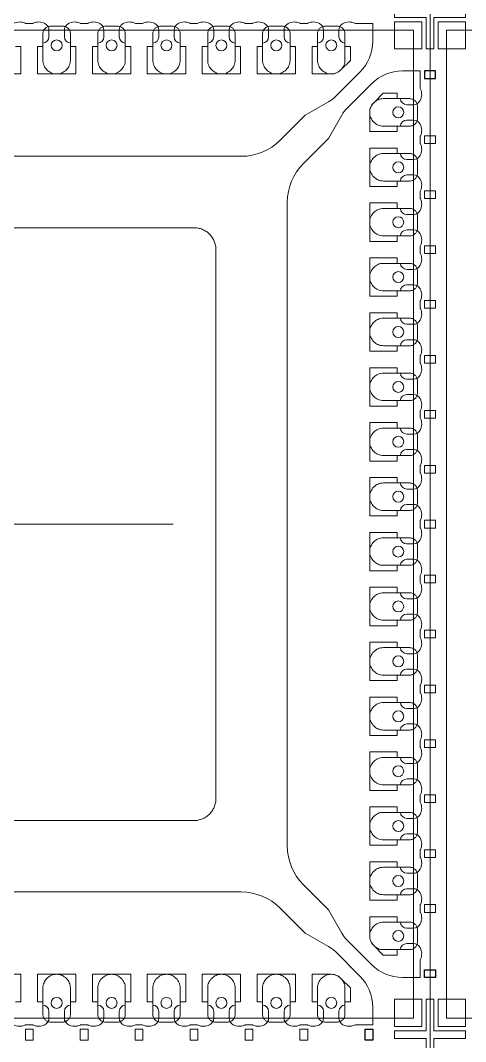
# Model space of a CAD drawing. Extents: x 0.5 to 10.25, y 0.33 to 6.92.
# Drawn here: x 2.3853 to 2.588, y 3.7789 to 4.2439 of the extents above; entities that cross this region are included whole.
import ezdxf

# ---------------------------------------------------------------- set-up
doc = ezdxf.new("R2010")
doc.units = 0
doc.header["$LTSCALE"] = 0.006
doc.header["$MEASUREMENT"] = 0
doc.linetypes.add('CENTER', pattern=[2, 1.25, -0.25, 0.25, -0.25])
doc.linetypes.add('HIDDEN', pattern=[0.375, 0.25, -0.125])
doc.layers.get('0').update_dxf_attribs({"linetype": 'CONTINUOUS'})
doc.layers.add('1D', color=7, linetype='CONTINUOUS')
doc.layers.add('3D', color=7, linetype='CONTINUOUS')

msp = doc.modelspace()

# ---------------------------------------------------------------- linework, layer by layer
at = {"color": 0, "lineweight": 13}
msp.add_line((2.570039, 3.79817), (2.573584, 3.79817), dxfattribs=at)
for points in [[(2.382166, 4.242542, -0.2394069), (2.387449, 4.242645, 0.113095), (2.387885, 4.242545), (2.390739, 4.242545, 0.113095), (2.391174, 4.242645, -0.2394069), (2.396457, 4.242542, -0.2771149), (2.398312, 4.239453), (2.398312, 4.236427, -0.3991371), (2.395562, 4.233531), (2.395562, 4.232027), (2.393062, 4.232027), (2.393062, 4.219545), (2.410562, 4.219545), (2.410562, 4.232027), (2.408062, 4.232027), (2.408062, 4.233531, -0.3991371), (2.405312, 4.236427), (2.405312, 4.239453, -0.2771149), (2.407166, 4.242542, -0.2394069), (2.412449, 4.242645, 0.113095), (2.412885, 4.242545), (2.415739, 4.242545, 0.113095), (2.416174, 4.242645, -0.2394069), (2.421457, 4.242542, -0.2771149), (2.423312, 4.239453), (2.423312, 4.236427, -0.3991371), (2.420562, 4.233531), (2.420562, 4.232027), (2.418062, 4.232027), (2.418062, 4.219545), (2.435562, 4.219545), (2.435562, 4.232027), (2.433062, 4.232027), (2.433062, 4.233531, -0.3991371), (2.430312, 4.236427), (2.430312, 4.239453, -0.2771149), (2.432166, 4.242542, -0.2394069), (2.437449, 4.242645, 0.113095), (2.437885, 4.242545), (2.440739, 4.242545, 0.113095), (2.441174, 4.242645, -0.2394069), (2.446457, 4.242542, -0.2771149), (2.448312, 4.239453), (2.448312, 4.236427, -0.3991371), (2.445562, 4.233531), (2.445562, 4.232027), (2.443062, 4.232027), (2.443062, 4.219545), (2.460562, 4.219545), (2.460562, 4.232027), (2.458062, 4.232027), (2.458062, 4.233531, -0.3991371), (2.455312, 4.236427), (2.455312, 4.239453, -0.2771149), (2.457166, 4.242542, -0.2394069), (2.462449, 4.242645, 0.113095), (2.462885, 4.242545), (2.465739, 4.242545, 0.113095), (2.466174, 4.242645, -0.2394069), (2.471457, 4.242542, -0.2771149), (2.473312, 4.239453), (2.473312, 4.236427, -0.3991371), (2.470562, 4.233531), (2.470562, 4.232027), (2.468062, 4.232027), (2.468062, 4.219545), (2.485562, 4.219545), (2.485562, 4.232027), (2.483062, 4.232027), (2.483062, 4.233531, -0.3991371), (2.480312, 4.236427), (2.480312, 4.239453, -0.2771149), (2.482166, 4.242542, -0.2394069), (2.487449, 4.242645, 0.113095), (2.487885, 4.242545), (2.490739, 4.242545, 0.113095), (2.491174, 4.242645, -0.2394069), (2.496457, 4.242542, -0.2771149), (2.498312, 4.239453), (2.498312, 4.236427, -0.3991371), (2.495562, 4.233531), (2.495562, 4.232027), (2.493062, 4.232027), (2.493062, 4.219545), (2.510562, 4.219545), (2.510562, 4.232027), (2.508062, 4.232027), (2.508062, 4.233531, -0.3991371), (2.505312, 4.236427), (2.505312, 4.239453, -0.2771149), (2.507166, 4.242542, -0.2394069), (2.512449, 4.242645, 0.113095), (2.512885, 4.242545), (2.515739, 4.242545, 0.113095), (2.516174, 4.242645, -0.2394069), (2.521457, 4.242542, -0.2771149), (2.523312, 4.239453), (2.523312, 4.236427, -0.3991371), (2.520562, 4.233531), (2.520562, 4.232027), (2.518062, 4.232027), (2.518062, 4.219545), (2.526834, 4.219545, 0.2015828), (2.531231, 4.221376), (2.535562, 4.225706), (2.535562, 4.232027), (2.533062, 4.232027), (2.533062, 4.233531, -0.3991371), (2.530312, 4.236427), (2.530312, 4.239453, -0.2771149), (2.532166, 4.242542, -0.239407), (2.537449, 4.242645, 0.113095), (2.537885, 4.242545), (2.545709, 4.242545), (2.545709, 4.234508, -0.1989123), (2.539851, 4.220365), (2.528709, 4.209224, -0.0666615), (2.525545, 4.206807), (2.514915, 4.200732), (2.50355, 4.189367, -0.1989124), (2.485872, 4.182045), (2.192751, 4.182045, -0.1989124)], [(2.382166, 3.786548, 0.2394069), (2.387449, 3.786445, -0.113095), (2.387885, 3.786545), (2.390739, 3.786545, -0.113095), (2.391174, 3.786445, 0.2394069), (2.396457, 3.786548, 0.2771149), (2.398312, 3.789637), (2.398312, 3.792663, 0.3991371), (2.395562, 3.795559), (2.395562, 3.797063), (2.393062, 3.797063), (2.393062, 3.809545), (2.410562, 3.809545), (2.410562, 3.797063), (2.408062, 3.797063), (2.408062, 3.795559, 0.3991371), (2.405312, 3.792663), (2.405312, 3.789637, 0.2771149), (2.407166, 3.786548, 0.2394069), (2.412449, 3.786445, -0.113095), (2.412885, 3.786545), (2.415739, 3.786545, -0.113095), (2.416174, 3.786445, 0.2394069), (2.421457, 3.786548, 0.2771149), (2.423312, 3.789637), (2.423312, 3.792663, 0.3991371), (2.420562, 3.795559), (2.420562, 3.797063), (2.418062, 3.797063), (2.418062, 3.809545), (2.435562, 3.809545), (2.435562, 3.797063), (2.433062, 3.797063), (2.433062, 3.795559, 0.3991371), (2.430312, 3.792663), (2.430312, 3.789637, 0.2771149), (2.432166, 3.786548, 0.2394069), (2.437449, 3.786445, -0.113095), (2.437885, 3.786545), (2.440739, 3.786545, -0.113095), (2.441174, 3.786445, 0.2394069), (2.446457, 3.786548, 0.2771149), (2.448312, 3.789637), (2.448312, 3.792663, 0.3991371), (2.445562, 3.795559), (2.445562, 3.797063), (2.443062, 3.797063), (2.443062, 3.809545), (2.460562, 3.809545), (2.460562, 3.797063), (2.458062, 3.797063), (2.458062, 3.795559, 0.3991371), (2.455312, 3.792663), (2.455312, 3.789637, 0.2771149), (2.457166, 3.786548, 0.2394069), (2.462449, 3.786445, -0.113095), (2.462885, 3.786545), (2.465739, 3.786545, -0.113095), (2.466174, 3.786445, 0.2394069), (2.471457, 3.786548, 0.2771149), (2.473312, 3.789637), (2.473312, 3.792663, 0.3991371), (2.470562, 3.795559), (2.470562, 3.797063), (2.468062, 3.797063), (2.468062, 3.809545), (2.485562, 3.809545), (2.485562, 3.797063), (2.483062, 3.797063), (2.483062, 3.795559, 0.3991371), (2.480312, 3.792663), (2.480312, 3.789637, 0.2771149), (2.482166, 3.786548, 0.2394069), (2.487449, 3.786445, -0.113095), (2.487885, 3.786545), (2.490739, 3.786545, -0.113095), (2.491174, 3.786445, 0.2394069), (2.496457, 3.786548, 0.2771149), (2.498312, 3.789637), (2.498312, 3.792663, 0.3991371), (2.495562, 3.795559), (2.495562, 3.797063), (2.493062, 3.797063), (2.493062, 3.809545), (2.510562, 3.809545), (2.510562, 3.797063), (2.508062, 3.797063), (2.508062, 3.795559, 0.3991371), (2.505312, 3.792663), (2.505312, 3.789637, 0.2771149), (2.507166, 3.786548, 0.2394069), (2.512449, 3.786445, -0.113095), (2.512885, 3.786545), (2.515739, 3.786545, -0.113095), (2.516174, 3.786445, 0.2394069), (2.521457, 3.786548, 0.2771149), (2.523312, 3.789637), (2.523312, 3.792663, 0.3991371), (2.520562, 3.795559), (2.520562, 3.797063), (2.518062, 3.797063), (2.518062, 3.809545), (2.526834, 3.809545, -0.2015828), (2.531231, 3.807714), (2.535562, 3.803384), (2.535562, 3.797063), (2.533062, 3.797063), (2.533062, 3.795559, 0.3991371), (2.530312, 3.792663), (2.530312, 3.789637, 0.2771149), (2.532166, 3.786548, 0.239407), (2.537449, 3.786445, -0.113095), (2.537885, 3.786545), (2.545709, 3.786545), (2.545709, 3.794582, 0.1989123), (2.539851, 3.808724), (2.528709, 3.819866, 0.0666615), (2.525545, 3.822283), (2.514915, 3.828358), (2.50355, 3.839723, 0.1989124), (2.485872, 3.847045), (2.192751, 3.847045, 0.1989124)]]:
    msp.add_lwpolyline(points, format="xyb", dxfattribs=at)
for points in [[(2.568062, 4.243295), (2.555687, 4.243295), (2.555687, 4.23092), (2.568062, 4.23092)], [(2.575562, 4.243295), (2.587937, 4.243295), (2.587937, 4.23092), (2.575562, 4.23092)], [(2.568062, 3.79817), (2.555687, 3.79817), (2.555687, 3.785795), (2.568062, 3.785795)], [(2.575562, 3.79817), (2.587937, 3.79817), (2.587937, 3.785795), (2.575562, 3.785795)]]:
    msp.add_lwpolyline(points, close=True, dxfattribs=at)
for points in [[(2.368062, 4.219545), (2.385562, 4.219545), (2.385562, 4.232027), (2.383062, 4.232027)], [(2.368062, 3.809545), (2.385562, 3.809545), (2.385562, 3.797063), (2.383062, 3.797063)]]:
    msp.add_lwpolyline(points, dxfattribs=at)
msp.add_lwpolyline([(2.531573, 3.828312), (2.525499, 3.838942), (2.514134, 3.850307, -0.1989124), (2.506812, 3.867985), (2.506812, 4.161105, -0.1989124), (2.514134, 4.178783), (2.525499, 4.190148), (2.531573, 4.200778, -0.0666615), (2.53399, 4.203943), (2.545132, 4.215084, -0.1989123), (2.559274, 4.220942), (2.567312, 4.220942), (2.567312, 4.213118, 0.113095), (2.567411, 4.212682, -0.239407), (2.567308, 4.207399, -0.2771149), (2.564219, 4.205545), (2.561194, 4.205545, -0.3991371), (2.558298, 4.208295), (2.556794, 4.208295), (2.556794, 4.210795), (2.550473, 4.210795), (2.546142, 4.206464, 0.2015828), (2.544312, 4.202067), (2.544312, 4.193295), (2.556794, 4.193295), (2.556794, 4.195795), (2.558298, 4.195795, -0.3991371), (2.561194, 4.198545), (2.564219, 4.198545, -0.2771149), (2.567308, 4.19669, -0.2394069), (2.567411, 4.191407, 0.113095), (2.567312, 4.190972), (2.567312, 4.188118, 0.113095), (2.567411, 4.187682, -0.2394069), (2.567308, 4.182399, -0.2771149), (2.564219, 4.180545), (2.561194, 4.180545, -0.3991371), (2.558298, 4.183295), (2.556794, 4.183295), (2.556794, 4.185795), (2.544312, 4.185795), (2.544312, 4.168295), (2.556794, 4.168295), (2.556794, 4.170795), (2.558298, 4.170795, -0.3991371), (2.561194, 4.173545), (2.564219, 4.173545, -0.2771149), (2.567308, 4.17169, -0.2394069), (2.567411, 4.166407, 0.113095), (2.567312, 4.165972), (2.567312, 4.163118, 0.113095), (2.567411, 4.162682, -0.2394069), (2.567308, 4.157399, -0.2771149), (2.564219, 4.155545), (2.561194, 4.155545, -0.3991371), (2.558298, 4.158295), (2.556794, 4.158295), (2.556794, 4.160795), (2.544312, 4.160795), (2.544312, 4.143295), (2.556794, 4.143295), (2.556794, 4.145795), (2.558298, 4.145795, -0.3991371), (2.561194, 4.148545), (2.564219, 4.148545, -0.2771149), (2.567308, 4.14669, -0.2394069), (2.567411, 4.141407, 0.113095), (2.567312, 4.140972), (2.567312, 4.138118, 0.113095), (2.567411, 4.137682, -0.2394069), (2.567308, 4.132399, -0.2771149), (2.564219, 4.130545), (2.561194, 4.130545, -0.3991371), (2.558298, 4.133295), (2.556794, 4.133295), (2.556794, 4.135795), (2.544312, 4.135795), (2.544312, 4.118295), (2.556794, 4.118295), (2.556794, 4.120795), (2.558298, 4.120795, -0.3991371), (2.561194, 4.123545), (2.564219, 4.123545, -0.2771149), (2.567308, 4.12169, -0.2394069), (2.567411, 4.116407, 0.113095), (2.567312, 4.115972), (2.567312, 4.113118, 0.113095), (2.567411, 4.112682, -0.2394069), (2.567308, 4.107399, -0.2771149), (2.564219, 4.105545), (2.561194, 4.105545, -0.3991371), (2.558298, 4.108295), (2.556794, 4.108295), (2.556794, 4.110795), (2.544312, 4.110795), (2.544312, 4.093295), (2.556794, 4.093295), (2.556794, 4.095795), (2.558298, 4.095795, -0.3991371), (2.561194, 4.098545), (2.564219, 4.098545, -0.2771149), (2.567308, 4.09669, -0.2394069), (2.567411, 4.091407, 0.113095), (2.567312, 4.090972), (2.567312, 4.088118, 0.113095), (2.567411, 4.087682, -0.2394069), (2.567308, 4.082399, -0.2771149), (2.564219, 4.080545), (2.561194, 4.080545, -0.3991371), (2.558298, 4.083295), (2.556794, 4.083295), (2.556794, 4.085795), (2.544312, 4.085795), (2.544312, 4.068295), (2.556794, 4.068295), (2.556794, 4.070795), (2.558298, 4.070795, -0.3991371), (2.561194, 4.073545), (2.564219, 4.073545, -0.2771149), (2.567308, 4.07169, -0.2394069), (2.567411, 4.066407, 0.113095), (2.567312, 4.065972), (2.567312, 4.063118, 0.113095), (2.567411, 4.062682, -0.2394069), (2.567308, 4.057399, -0.2771149), (2.564219, 4.055545), (2.561194, 4.055545, -0.3991371), (2.558298, 4.058295), (2.556794, 4.058295), (2.556794, 4.060795), (2.544312, 4.060795), (2.544312, 4.043295), (2.556794, 4.043295), (2.556794, 4.045795), (2.558298, 4.045795, -0.3991371), (2.561194, 4.048545), (2.564219, 4.048545, -0.2771149), (2.567308, 4.04669, -0.2394069), (2.567411, 4.041407, 0.113095), (2.567312, 4.040972), (2.567312, 4.038118, 0.113095), (2.567411, 4.037682, -0.2394069), (2.567308, 4.032399, -0.2771149), (2.564219, 4.030545), (2.561194, 4.030545, -0.3991371), (2.558298, 4.033295), (2.556794, 4.033295), (2.556794, 4.035795), (2.544312, 4.035795), (2.544312, 4.018295), (2.556794, 4.018295), (2.556794, 4.020795), (2.558298, 4.020795, -0.3991371), (2.561194, 4.023545), (2.564219, 4.023545, -0.2771149), (2.567308, 4.02169, -0.2394069), (2.567411, 4.016407, 0.113095), (2.567312, 4.015972), (2.567312, 4.013118, 0.113095), (2.567411, 4.012682, -0.2394069), (2.567308, 4.007399, -0.2771149), (2.564219, 4.005545), (2.561194, 4.005545, -0.3991371), (2.558298, 4.008295), (2.556794, 4.008295), (2.556794, 4.010795), (2.544312, 4.010795), (2.544312, 3.993295), (2.556794, 3.993295), (2.556794, 3.995795), (2.558298, 3.995795, -0.3991371), (2.561194, 3.998545), (2.564219, 3.998545, -0.2771149), (2.567308, 3.99669, -0.2394069), (2.567411, 3.991407, 0.113095), (2.567312, 3.990972), (2.567312, 3.988118, 0.113095), (2.567411, 3.987682, -0.2394069), (2.567308, 3.982399, -0.2771149), (2.564219, 3.980545), (2.561194, 3.980545, -0.3991371), (2.558298, 3.983295), (2.556794, 3.983295), (2.556794, 3.985795), (2.544312, 3.985795), (2.544312, 3.968295), (2.556794, 3.968295), (2.556794, 3.970795), (2.558298, 3.970795, -0.3991371), (2.561194, 3.973545), (2.564219, 3.973545, -0.2771149), (2.567308, 3.97169, -0.2394069), (2.567411, 3.966407, 0.113095), (2.567312, 3.965972), (2.567312, 3.963118, 0.113095), (2.567411, 3.962682, -0.2394069), (2.567308, 3.957399, -0.2771149), (2.564219, 3.955545), (2.561194, 3.955545, -0.3991371), (2.558298, 3.958295), (2.556794, 3.958295), (2.556794, 3.960795), (2.544312, 3.960795), (2.544312, 3.943295), (2.556794, 3.943295), (2.556794, 3.945795), (2.558298, 3.945795, -0.3991371), (2.561194, 3.948545), (2.564219, 3.948545, -0.2771149), (2.567308, 3.94669, -0.2394069), (2.567411, 3.941407, 0.113095), (2.567312, 3.940972), (2.567312, 3.938118, 0.113095), (2.567411, 3.937682, -0.2394069), (2.567308, 3.932399, -0.2771149), (2.564219, 3.930545), (2.561194, 3.930545, -0.3991371), (2.558298, 3.933295), (2.556794, 3.933295), (2.556794, 3.935795), (2.544312, 3.935795), (2.544312, 3.918295), (2.556794, 3.918295), (2.556794, 3.920795), (2.558298, 3.920795, -0.3991371), (2.561194, 3.923545), (2.564219, 3.923545, -0.2771149), (2.567308, 3.92169, -0.2394069), (2.567411, 3.916407, 0.113095), (2.567312, 3.915972), (2.567312, 3.913118, 0.113095), (2.567411, 3.912682, -0.2394069), (2.567308, 3.907399, -0.2771149), (2.564219, 3.905545), (2.561194, 3.905545, -0.3991371), (2.558298, 3.908295), (2.556794, 3.908295), (2.556794, 3.910795), (2.544312, 3.910795), (2.544312, 3.893295), (2.556794, 3.893295), (2.556794, 3.895795), (2.558298, 3.895795, -0.3991371), (2.561194, 3.898545), (2.564219, 3.898545, -0.2771149), (2.567308, 3.89669, -0.2394069), (2.567411, 3.891407, 0.113095), (2.567312, 3.890972), (2.567312, 3.888118, 0.113095), (2.567411, 3.887682, -0.2394069), (2.567308, 3.882399, -0.2771149), (2.564219, 3.880545), (2.561194, 3.880545, -0.3991371), (2.558298, 3.883295), (2.556794, 3.883295), (2.556794, 3.885795), (2.544312, 3.885795), (2.544312, 3.868295), (2.556794, 3.868295), (2.556794, 3.870795), (2.558298, 3.870795, -0.3991371), (2.561194, 3.873545), (2.564219, 3.873545, -0.2771149), (2.567308, 3.87169, -0.2394069), (2.567411, 3.866407, 0.113095), (2.567312, 3.865972), (2.567312, 3.863118, 0.113095), (2.567411, 3.862682, -0.2394069), (2.567308, 3.857399, -0.2771149), (2.564219, 3.855545), (2.561194, 3.855545, -0.3991371), (2.558298, 3.858295), (2.556794, 3.858295), (2.556794, 3.860795), (2.544312, 3.860795), (2.544312, 3.843295), (2.556794, 3.843295), (2.556794, 3.845795), (2.558298, 3.845795, -0.3991371), (2.561194, 3.848545), (2.564219, 3.848545, -0.2771149), (2.567308, 3.84669, -0.2394069), (2.567411, 3.841407, 0.113095), (2.567312, 3.840972), (2.567312, 3.838118, 0.113095), (2.567411, 3.837682, -0.2394069), (2.567308, 3.832399, -0.2771149), (2.564219, 3.830545), (2.561194, 3.830545, -0.3991371), (2.558298, 3.833295), (2.556794, 3.833295), (2.556794, 3.835795), (2.544312, 3.835795), (2.544312, 3.827023, 0.2015828), (2.546142, 3.822626), (2.550473, 3.818295), (2.556794, 3.818295), (2.556794, 3.820795), (2.558298, 3.820795, -0.3991371), (2.561194, 3.823545), (2.564219, 3.823545, -0.2771149), (2.567308, 3.82169, -0.239407), (2.567411, 3.816407, 0.113095), (2.567312, 3.815972), (2.567312, 3.808148), (2.559274, 3.808148, -0.1989123), (2.545132, 3.814005), (2.53399, 3.825147, -0.0666615)], format="xyb", close=True, dxfattribs=at)
for centre in [(2.401812, 4.232545), (2.426812, 4.232545), (2.451812, 4.232545), (2.476812, 4.232545), (2.501812, 4.232545), (2.526812, 4.232545), (2.557312, 4.202045), (2.557312, 4.177045), (2.557312, 4.152045), (2.557312, 4.127045), (2.557312, 4.102045), (2.557312, 4.077045), (2.557312, 4.052045), (2.557312, 4.027045), (2.557312, 4.002045), (2.557312, 3.977045), (2.557312, 3.952045), (2.557312, 3.927045), (2.557312, 3.902045), (2.557312, 3.877045), (2.557312, 3.852045), (2.557312, 3.827045), (2.401812, 3.796545), (2.426812, 3.796545), (2.451812, 3.796545), (2.476812, 3.796545), (2.501812, 3.796545), (2.526812, 3.796545)]:
    msp.add_circle(centre, 0.0025, dxfattribs=at)
at = {"layer": '1D', "linetype": 'CENTER', "lineweight": 13, "ltscale": 70}
msp.add_line((2.571812, 2.924545), (2.571812, 6.424545), dxfattribs=at)
msp.add_lwpolyline([(3.029312, 3.789545), (2.579312, 3.789545), (2.579312, 4.239545), (3.029312, 4.239545)], close=True, dxfattribs=at)
at = {"layer": '1D'}
for points in [[(2.574312, 4.220942), (2.569312, 4.220942), (2.569312, 4.217442), (2.574312, 4.217442)], [(2.574312, 3.808148), (2.569312, 3.808148), (2.569312, 3.811648), (2.574312, 3.811648)], [(2.545709, 3.784545), (2.545709, 3.779545), (2.542209, 3.779545), (2.542209, 3.784545)]]:
    msp.add_lwpolyline(points, close=True, dxfattribs=at)
at = {"layer": '1D', "color": 0, "lineweight": 13}
for points in [[(2.574312, 4.191317), (2.569312, 4.191317), (2.569312, 4.187817), (2.574312, 4.187817)], [(2.574312, 4.166317), (2.569312, 4.166317), (2.569312, 4.162817), (2.574312, 4.162817)], [(2.574312, 4.141317), (2.569312, 4.141317), (2.569312, 4.137817), (2.574312, 4.137817)], [(2.574312, 4.116317), (2.569312, 4.116317), (2.569312, 4.112817), (2.574312, 4.112817)], [(2.574312, 4.091317), (2.569312, 4.091317), (2.569312, 4.087817), (2.574312, 4.087817)], [(2.574312, 4.066317), (2.569312, 4.066317), (2.569312, 4.062817), (2.574312, 4.062817)], [(2.574312, 4.041317), (2.569312, 4.041317), (2.569312, 4.037817), (2.574312, 4.037817)], [(2.574321, 4.012785), (2.569321, 4.012782), (2.569319, 4.016282), (2.574319, 4.016285)], [(2.574312, 3.987773), (2.569312, 3.987773), (2.569312, 3.991273), (2.574312, 3.991273)], [(2.574312, 3.962773), (2.569312, 3.962773), (2.569312, 3.966273), (2.574312, 3.966273)], [(2.574312, 3.937773), (2.569312, 3.937773), (2.569312, 3.941273), (2.574312, 3.941273)], [(2.574312, 3.912773), (2.569312, 3.912773), (2.569312, 3.916273), (2.574312, 3.916273)], [(2.574312, 3.887773), (2.569312, 3.887773), (2.569312, 3.891273), (2.574312, 3.891273)], [(2.574312, 3.862773), (2.569312, 3.862773), (2.569312, 3.866273), (2.574312, 3.866273)], [(2.574312, 3.837773), (2.569312, 3.837773), (2.569312, 3.841273), (2.574312, 3.841273)]]:
    msp.add_lwpolyline(points, close=True, dxfattribs=at)
for points in [[(2.387584, 3.784545), (2.391084, 3.784545)], [(2.391084, 3.779545), (2.391084, 3.784545), (2.387584, 3.784545), (2.387584, 3.779545)], [(2.416084, 3.779545), (2.412584, 3.779545), (2.412584, 3.784545)], [(2.416084, 3.779545), (2.416084, 3.784545), (2.412584, 3.784545)], [(2.441084, 3.784545), (2.441084, 3.779545), (2.437584, 3.779545), (2.437584, 3.784545)], [(2.441084, 3.784545), (2.437584, 3.784545)], [(2.466084, 3.784545), (2.466084, 3.779545), (2.462584, 3.779545), (2.462584, 3.784545)], [(2.466084, 3.784545), (2.462584, 3.784545), (2.462584, 3.779545)], [(2.491084, 3.784545), (2.491084, 3.779545), (2.487584, 3.779545)], [(2.491084, 3.784545), (2.487584, 3.784545), (2.487584, 3.779545)], [(2.516084, 3.784545), (2.516084, 3.779545), (2.512584, 3.779545), (2.512584, 3.784545)], [(2.516084, 3.784545), (2.512584, 3.784545)], [(2.391084, 3.779545), (2.387584, 3.779545)]]:
    msp.add_lwpolyline(points, dxfattribs=at)
at = {"layer": '3D', "color": 0, "linetype": 'CENTER', "lineweight": 13, "ltscale": 70}
for p, q in [((2.114312, 4.239545), (2.564312, 4.239545)), ((2.564312, 4.239545), (2.564312, 3.789545)), ((2.454884, 4.014545), (2.22374, 4.014545)), ((2.564312, 3.789545), (2.114312, 3.789545))]:
    msp.add_line(p, q, dxfattribs=at)
at = {"layer": '3D', "color": 0, "linetype": 'HIDDEN', "lineweight": 13, "ltscale": 10}
for points in [[(2.570039, 4.26317), (2.570039, 4.248795), (2.555687, 4.248795), (2.555687, 4.245295), (2.570039, 4.245295), (2.570039, 4.23092), (2.571834, 4.23092), (2.573584, 4.23092), (2.573584, 4.245295), (2.587937, 4.245295), (2.587937, 4.248795), (2.573584, 4.248795), (2.573584, 4.26317)], [(2.570039, 3.79817), (2.570039, 3.783795), (2.555687, 3.783795), (2.555687, 3.780295), (2.570039, 3.780295), (2.570039, 3.76592), (2.571834, 3.76592), (2.573584, 3.76592), (2.573584, 3.780295), (2.587937, 3.780295), (2.587937, 3.783795), (2.573584, 3.783795), (2.573584, 3.79817)]]:
    msp.add_lwpolyline(points, dxfattribs=at)
at = {"layer": '3D', "color": 0, "linetype": 'HIDDEN', "lineweight": 13, "ltscale": 40}
for points in [[(2.408062, 4.225795), (2.408062, 4.237795, 0.4142134), (2.404562, 4.241295), (2.399062, 4.241295, 0.4142132), (2.395562, 4.237795), (2.395562, 4.225795, 0.9999997)], [(2.433062, 4.225795), (2.433062, 4.237795, 0.4142134), (2.429562, 4.241295), (2.424062, 4.241295, 0.4142132), (2.420562, 4.237795), (2.420562, 4.225795, 0.9999997)], [(2.458062, 4.225795), (2.458062, 4.237795, 0.4142134), (2.454562, 4.241295), (2.449062, 4.241295, 0.4142132), (2.445562, 4.237795), (2.445562, 4.225795, 0.9999997)], [(2.483062, 4.225795), (2.483062, 4.237795, 0.4142134), (2.479562, 4.241295), (2.474062, 4.241295, 0.4142132), (2.470562, 4.237795), (2.470562, 4.225795, 0.9999997)], [(2.508062, 4.225795), (2.508062, 4.237795, 0.4142134), (2.504562, 4.241295), (2.499062, 4.241295, 0.4142132), (2.495562, 4.237795), (2.495562, 4.225795, 0.9999997)], [(2.533062, 4.225795), (2.533062, 4.237795, 0.4142134), (2.529562, 4.241295), (2.524062, 4.241295, 0.4142132), (2.520562, 4.237795), (2.520562, 4.225795, 0.9999997)], [(2.550562, 4.208295), (2.562562, 4.208295, -0.4142134), (2.566062, 4.204795), (2.566062, 4.199295, -0.4142132), (2.562562, 4.195795), (2.550562, 4.195795, -0.9999997)], [(2.550562, 4.183295), (2.562562, 4.183295, -0.4142134), (2.566062, 4.179795), (2.566062, 4.174295, -0.4142132), (2.562562, 4.170795), (2.550562, 4.170795, -0.9999997)], [(2.550562, 4.158295), (2.562562, 4.158295, -0.4142134), (2.566062, 4.154795), (2.566062, 4.149295, -0.4142132), (2.562562, 4.145795), (2.550562, 4.145795, -0.9999997)], [(2.550562, 4.133295), (2.562562, 4.133295, -0.4142134), (2.566062, 4.129795), (2.566062, 4.124295, -0.4142132), (2.562562, 4.120795), (2.550562, 4.120795, -0.9999997)], [(2.550562, 4.108295), (2.562562, 4.108295, -0.4142134), (2.566062, 4.104795), (2.566062, 4.099295, -0.4142132), (2.562562, 4.095795), (2.550562, 4.095795, -0.9999997)], [(2.550562, 4.083295), (2.562562, 4.083295, -0.4142134), (2.566062, 4.079795), (2.566062, 4.074295, -0.4142132), (2.562562, 4.070795), (2.550562, 4.070795, -0.9999997)], [(2.550562, 4.058295), (2.562562, 4.058295, -0.4142134), (2.566062, 4.054795), (2.566062, 4.049295, -0.4142132), (2.562562, 4.045795), (2.550562, 4.045795, -0.9999997)], [(2.550562, 4.033295), (2.562562, 4.033295, -0.4142134), (2.566062, 4.029795), (2.566062, 4.024295, -0.4142132), (2.562562, 4.020795), (2.550562, 4.020795, -0.9999997)], [(2.550562, 3.995795), (2.562562, 3.995795, 0.4142134), (2.566062, 3.999295), (2.566062, 4.004795, 0.4142132), (2.562562, 4.008295), (2.550562, 4.008295, 0.9999997)], [(2.550562, 3.970795), (2.562562, 3.970795, 0.4142134), (2.566062, 3.974295), (2.566062, 3.979795, 0.4142132), (2.562562, 3.983295), (2.550562, 3.983295, 0.9999997)], [(2.550562, 3.945795), (2.562562, 3.945795, 0.4142134), (2.566062, 3.949295), (2.566062, 3.954795, 0.4142132), (2.562562, 3.958295), (2.550562, 3.958295, 0.9999997)], [(2.550562, 3.920795), (2.562562, 3.920795, 0.4142134), (2.566062, 3.924295), (2.566062, 3.929795, 0.4142132), (2.562562, 3.933295), (2.550562, 3.933295, 0.9999997)], [(2.550562, 3.895795), (2.562562, 3.895795, 0.4142134), (2.566062, 3.899295), (2.566062, 3.904795, 0.4142132), (2.562562, 3.908295), (2.550562, 3.908295, 0.9999997)], [(2.550562, 3.870795), (2.562562, 3.870795, 0.4142134), (2.566062, 3.874295), (2.566062, 3.879795, 0.4142132), (2.562562, 3.883295), (2.550562, 3.883295, 0.9999997)], [(2.550562, 3.845795), (2.562562, 3.845795, 0.4142134), (2.566062, 3.849295), (2.566062, 3.854795, 0.4142132), (2.562562, 3.858295), (2.550562, 3.858295, 0.9999997)], [(2.550562, 3.820795), (2.562562, 3.820795, 0.4142134), (2.566062, 3.824295), (2.566062, 3.829795, 0.4142132), (2.562562, 3.833295), (2.550562, 3.833295, 0.9999997)], [(2.408062, 3.803295), (2.408062, 3.791295, -0.4142134), (2.404562, 3.787795), (2.399062, 3.787795, -0.4142132), (2.395562, 3.791295), (2.395562, 3.803295, -0.9999997)], [(2.433062, 3.803295), (2.433062, 3.791295, -0.4142134), (2.429562, 3.787795), (2.424062, 3.787795, -0.4142132), (2.420562, 3.791295), (2.420562, 3.803295, -0.9999997)], [(2.458062, 3.803295), (2.458062, 3.791295, -0.4142134), (2.454562, 3.787795), (2.449062, 3.787795, -0.4142132), (2.445562, 3.791295), (2.445562, 3.803295, -0.9999997)], [(2.483062, 3.803295), (2.483062, 3.791295, -0.4142134), (2.479562, 3.787795), (2.474062, 3.787795, -0.4142132), (2.470562, 3.791295), (2.470562, 3.803295, -0.9999997)], [(2.508062, 3.803295), (2.508062, 3.791295, -0.4142134), (2.504562, 3.787795), (2.499062, 3.787795, -0.4142132), (2.495562, 3.791295), (2.495562, 3.803295, -0.9999997)], [(2.533062, 3.803295), (2.533062, 3.791295, -0.4142134), (2.529562, 3.787795), (2.524062, 3.787795, -0.4142132), (2.520562, 3.791295), (2.520562, 3.803295, -0.9999997)]]:
    msp.add_lwpolyline(points, format="xyb", close=True, dxfattribs=at)
at = {"layer": '3D', "color": 0, "linetype": 'CENTER', "lineweight": 13, "ltscale": 70}
msp.add_lwpolyline([(2.214312, 3.879545), (2.464312, 3.879545, 0.4142136), (2.474312, 3.889545), (2.474312, 4.139545, 0.4142136), (2.464312, 4.149545), (2.221812, 4.149545), (2.204312, 4.132045), (2.204312, 3.889545)], format="xyb", dxfattribs=at)

doc.saveas('drawing.dxf')
